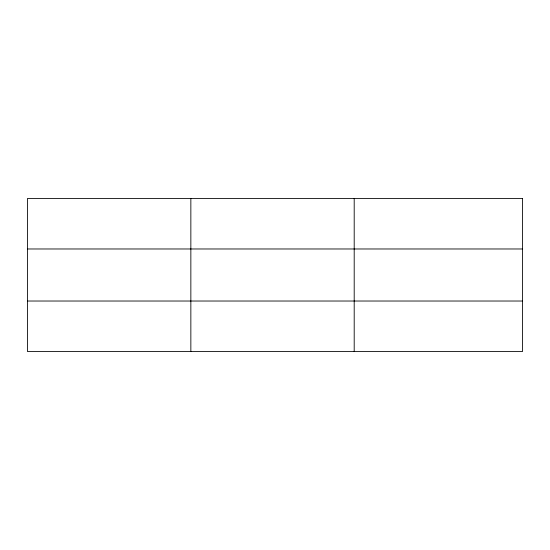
<?xml version="1.0" encoding="UTF-8"?>
<svg xmlns="http://www.w3.org/2000/svg" width="550" height="550" viewBox="0 0 550 550"><rect width="100%" height="100%" fill="white"/><g stroke="black" fill="none" stroke-linecap="round" stroke-linejoin="round"><path stroke-width="0.82" d="M190.85 198.454L190.85 351.546M354.2 198.454L354.2 351.546M27.5 248.978L522.5 248.978M27.5 301.022L522.5 301.022M522.5 198.454L522.5 351.546L27.5 351.546L27.5 198.454L522.5 198.454"/></g></svg>
